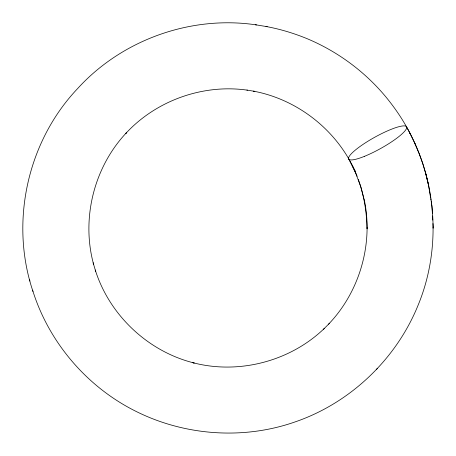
<?xml version="1.0" encoding="UTF-8"?>
<svg xmlns="http://www.w3.org/2000/svg" width="456" height="456" viewBox="0 0 456 456"><rect width="100%" height="100%" fill="white"/><g stroke="black" fill="none" stroke-linecap="round" stroke-linejoin="round"><path stroke-width="0.68" d="M328.611 324.136C359.602 291.732 373.47 244 364.321 200.07L364.589 201.324L360.838 186.909L355.555 172.801L348.846 159.201M32.587 290.147C48.809 342.393 87.096 387.144 136.099 411.42C184.999 435.799 243.624 440.012 295.266 421.857C350.402 402.87 396.241 359.18 418.123 305.155C441.767 247.927 437.019 180.388 406.41 126.637M323.338 329.414L329.551 323.201M376.371 369.474L377.311 368.533M324.279 328.48C290.124 361.38 238.744 374.764 192.882 362.691L194.199 363.016C148.16 351.639 109.491 315.261 95.27 270.02L95.657 271.32L93.166 262.861L93.554 264.161C81.122 218.401 94.056 166.907 126.677 132.485L125.782 133.465C156.208 100.462 203.062 83.79 247.494 90.174M256.534 24.932C191.212 15.054 122.043 39.695 77.623 88.578C27.326 141.508 9.644 222.289 32.98 291.447M265.956 26.476C280.366 29.127 294.451 33.413 307.977 39.039L308.552 39.29C338.437 52.081 365.222 71.997 385.964 97.031L386.352 97.504C395.603 108.847 403.868 121.034 410.377 134.167M255.274 24.727L267.216 26.682M246.907 90.077L254.858 91.382L253.599 91.177C295.249 99.009 332.39 126.808 351.832 164.451M414.555 142.836L419.263 153.911L422.758 163.539L425.847 173.918L428.52 185.016L430.515 197.38M351.593 163.978L355.076 171.148L352.42 165.67M409.841 133.089L415.091 143.914M354.54 170.071L357.145 176.301M358.313 179.47C363.991 195.094 366.641 211.681 367.017 228.268M29.543 279.762L29.931 281.061M425.847 173.918L428.52 185.016M430.738 198.753L430.96 200.127M431.182 201.501L431.957 206.306L432.362 213.203M432.522 215.956L432.761 220.094M432.961 223.543L433.2 227.681M433.069 227.111A33.094 6.35 -0.5 0 1 433.069 228.251M367.154 228.838A33.094 6.35 -0.5 0 1 367.154 227.698M364.321 156.391A33.094 6.35 -29.1 0 0 406.678 127.184A33.094 6.35 -29.1 0 0 361.882 145.179A33.094 6.35 -29.1 0 0 364.321 156.391"/></g></svg>
